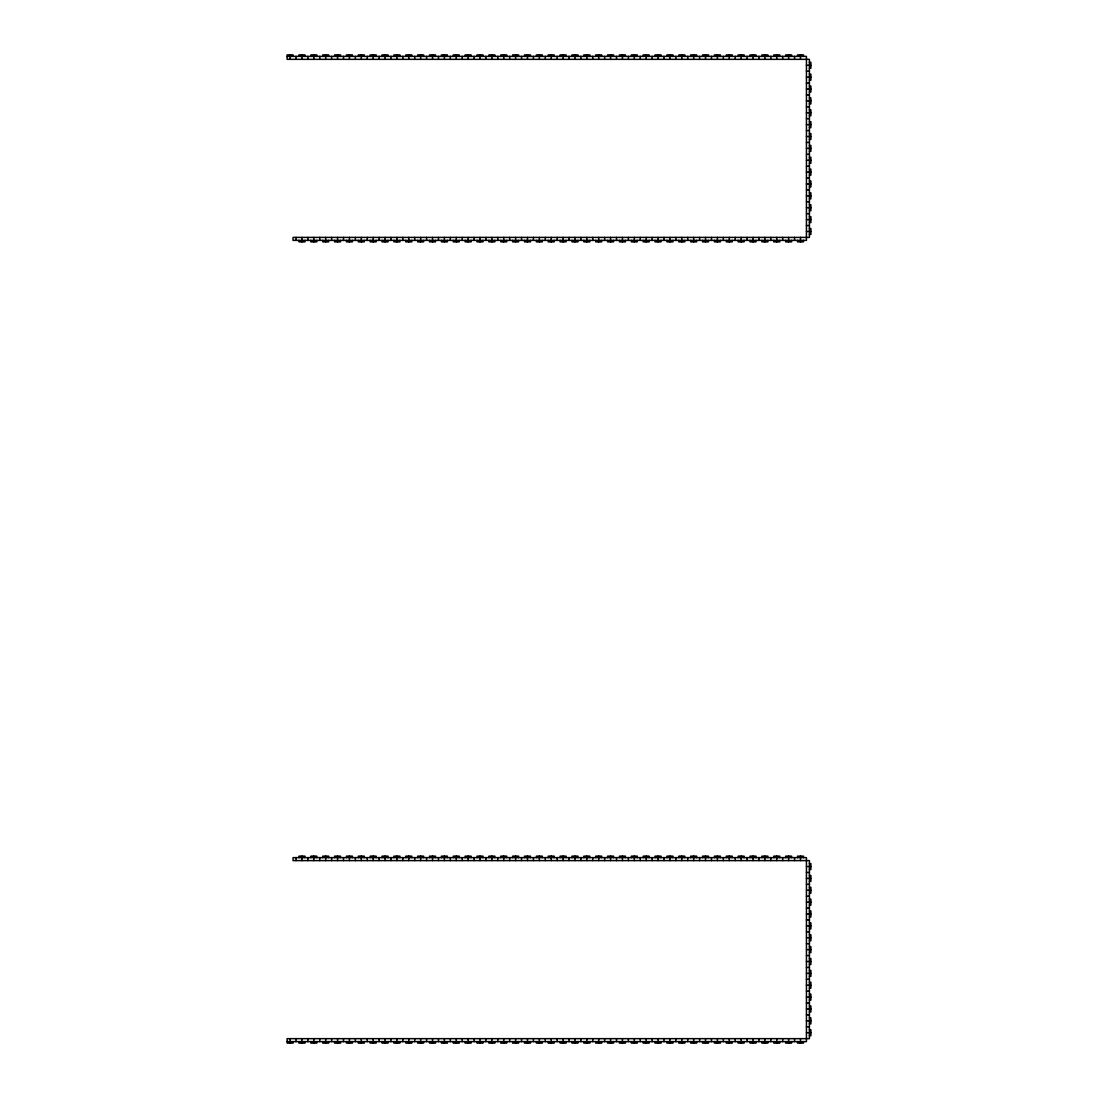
<?xml version="1.0" encoding="UTF-8"?>
<svg xmlns="http://www.w3.org/2000/svg" width="1098" height="1098" viewBox="0 0 1098 1098"><rect width="100%" height="100%" fill="white"/><g stroke="black" fill="none" stroke-linecap="round" stroke-linejoin="round"><path stroke-width="1.5" d="M287.113 56.382L806.44 56.382L806.44 240.38L293.042 240.38L293.042 237.401L809.404 237.401L809.404 59.347L287.113 59.347L287.113 54.9L293.042 54.9L293.042 56.382M809.404 62.325L810.887 62.325L810.887 68.254L809.404 68.254M806.44 65.29L810.887 65.29M806.44 71.219L809.404 71.219M809.404 74.184L810.887 74.184L810.887 80.127L809.404 80.127M806.44 77.162L810.887 77.162M806.44 83.091L809.404 83.091M809.404 86.056L810.887 86.056L810.887 91.999L809.404 91.999M806.44 89.02L810.887 89.02M806.44 94.963L809.404 94.963M809.404 97.928L810.887 97.928L810.887 103.871L809.404 103.871M806.44 100.892L810.887 100.892M806.44 106.835L809.404 106.835M809.404 109.8L810.887 109.8L810.887 115.729L809.404 115.729M806.44 112.765L810.887 112.765M806.44 118.708L809.404 118.708M809.404 121.672L810.887 121.672L810.887 127.601L809.404 127.601M806.44 124.637L810.887 124.637M806.44 130.58L809.404 130.58M809.404 133.544L810.887 133.544L810.887 139.473L809.404 139.473M806.44 136.509L810.887 136.509M806.44 142.438L809.404 142.438M809.404 145.416L810.887 145.416L810.887 151.346L809.404 151.346M806.44 148.381L810.887 148.381M806.44 154.31L809.404 154.31M809.404 157.275L810.887 157.275L810.887 163.218L809.404 163.218M806.44 160.253L810.887 160.253M806.44 166.182L809.404 166.182M809.404 169.147L810.887 169.147L810.887 175.09L809.404 175.09M806.44 172.125L810.887 172.125M806.44 178.054L809.404 178.054M809.404 181.019L810.887 181.019L810.887 186.962L809.404 186.962M806.44 183.984L810.887 183.984M806.44 189.927L809.404 189.927M809.404 192.891L810.887 192.891L810.887 198.82L809.404 198.82M806.44 195.856L810.887 195.856M806.44 201.799L809.404 201.799M809.404 204.763L810.887 204.763L810.887 210.692L809.404 210.692M806.44 207.728L810.887 207.728M806.44 213.671L809.404 213.671M809.404 216.635L810.887 216.635L810.887 222.565L809.404 222.565M806.44 219.6L810.887 219.6M806.44 225.529L809.404 225.529M809.404 228.508L810.887 228.508L810.887 234.437L809.404 234.437M806.44 231.472L810.887 231.472M809.404 863.563L810.887 863.563L810.887 869.492L809.404 869.492M806.44 866.528L810.887 866.528M806.44 872.471L809.404 872.471M809.404 875.435L810.887 875.435L810.887 881.365L809.404 881.365M806.44 878.4L810.887 878.4M806.44 884.329L809.404 884.329M809.404 887.308L810.887 887.308L810.887 893.237L809.404 893.237M806.44 890.272L810.887 890.272M806.44 896.201L809.404 896.201M809.404 899.18L810.887 899.18L810.887 905.109L809.404 905.109M806.44 902.144L810.887 902.144M806.44 908.073L809.404 908.073M809.404 911.038L810.887 911.038L810.887 916.981L809.404 916.981M806.44 914.016L810.887 914.016M806.44 919.946L809.404 919.946M809.404 922.91L810.887 922.91L810.887 928.853L809.404 928.853M806.44 925.875L810.887 925.875M806.44 931.818L809.404 931.818M809.404 934.782L810.887 934.782L810.887 940.725L809.404 940.725M806.44 937.747L810.887 937.747M806.44 943.69L809.404 943.69M809.404 946.654L810.887 946.654L810.887 952.584L809.404 952.584M806.44 949.619L810.887 949.619M806.44 955.562L809.404 955.562M809.404 958.527L810.887 958.527L810.887 964.456L809.404 964.456M806.44 961.491L810.887 961.491M806.44 967.42L809.404 967.42M809.404 970.399L810.887 970.399L810.887 976.328L809.404 976.328M806.44 973.363L810.887 973.363M806.44 979.292L809.404 979.292M809.404 982.271L810.887 982.271L810.887 988.2L809.404 988.2M806.44 985.235L810.887 985.235M806.44 991.165L809.404 991.165M809.404 994.129L810.887 994.129L810.887 1000.072L809.404 1000.072M806.44 997.108L810.887 997.108M806.44 1003.037L809.404 1003.037M809.404 1006.001L810.887 1006.001L810.887 1011.944L809.404 1011.944M806.44 1008.98L810.887 1008.98M806.44 1014.909L809.404 1014.909M809.404 1017.873L810.887 1017.873L810.887 1023.816L809.404 1023.816M806.44 1020.838L810.887 1020.838M806.44 1026.781L809.404 1026.781M809.404 1029.746L810.887 1029.746L810.887 1035.675L809.404 1035.675M806.44 1032.71L810.887 1032.71M287.113 1041.618L806.44 1041.618L806.44 857.62L293.042 857.62L293.042 860.599L809.404 860.599L809.404 1038.653L287.113 1038.653L287.113 1043.1L293.042 1043.1L293.042 1041.618M803.475 56.382L803.475 54.9L797.532 54.9L797.532 56.382M803.475 240.38L803.475 241.862L797.532 241.862L797.532 240.38M803.475 857.62L803.475 856.138L797.532 856.138L797.532 857.62M803.475 1041.618L803.475 1043.1L797.532 1043.1L797.532 1041.618M800.497 54.9L800.497 59.347M800.497 237.401L800.497 241.862M800.497 856.138L800.497 860.599M800.497 1038.653L800.497 1043.1M794.568 56.382L794.568 59.347M794.568 237.401L794.568 240.38M794.568 857.62L794.568 860.599M794.568 1038.653L794.568 1041.618M791.603 56.382L791.603 54.9L785.66 54.9L785.66 56.382M791.603 240.38L791.603 241.862L785.66 241.862L785.66 240.38M791.603 857.62L791.603 856.138L785.66 856.138L785.66 857.62M791.603 1041.618L791.603 1043.1L785.66 1043.1L785.66 1041.618M788.625 54.9L788.625 59.347M788.625 237.401L788.625 241.862M788.625 856.138L788.625 860.599M788.625 1038.653L788.625 1043.1M782.696 56.382L782.696 59.347M782.696 237.401L782.696 240.38M782.696 857.62L782.696 860.599M782.696 1038.653L782.696 1041.618M779.731 56.382L779.731 54.9L773.788 54.9L773.788 56.382M779.731 240.38L779.731 241.862L773.788 241.862L773.788 240.38M779.731 857.62L779.731 856.138L773.788 856.138L773.788 857.62M779.731 1041.618L779.731 1043.1L773.788 1043.1L773.788 1041.618M776.766 54.9L776.766 59.347M776.766 237.401L776.766 241.862M776.766 856.138L776.766 860.599M776.766 1038.653L776.766 1043.1M770.823 56.382L770.823 59.347M770.823 237.401L770.823 240.38M770.823 857.62L770.823 860.599M770.823 1038.653L770.823 1041.618M767.859 56.382L767.859 54.9L761.93 54.9L761.93 56.382M767.859 240.38L767.859 241.862L761.93 241.862L761.93 240.38M767.859 857.62L767.859 856.138L761.93 856.138L761.93 857.62M767.859 1041.618L767.859 1043.1L761.93 1043.1L761.93 1041.618M764.894 54.9L764.894 59.347M764.894 237.401L764.894 241.862M764.894 856.138L764.894 860.599M764.894 1038.653L764.894 1043.1M758.951 56.382L758.951 59.347M758.951 237.401L758.951 240.38M758.951 857.62L758.951 860.599M758.951 1038.653L758.951 1041.618M755.987 56.382L755.987 54.9L750.058 54.9L750.058 56.382M755.987 240.38L755.987 241.862L750.058 241.862L750.058 240.38M755.987 857.62L755.987 856.138L750.058 856.138L750.058 857.62M755.987 1041.618L755.987 1043.1L750.058 1043.1L750.058 1041.618M753.022 54.9L753.022 59.347M753.022 237.401L753.022 241.862M753.022 856.138L753.022 860.599M753.022 1038.653L753.022 1043.1M747.079 56.382L747.079 59.347M747.079 237.401L747.079 240.38M747.079 857.62L747.079 860.599M747.079 1038.653L747.079 1041.618M744.115 56.382L744.115 54.9L738.185 54.9L738.185 56.382M744.115 240.38L744.115 241.862L738.185 241.862L738.185 240.38M744.115 857.62L744.115 856.138L738.185 856.138L738.185 857.62M744.115 1041.618L744.115 1043.1L738.185 1043.1L738.185 1041.618M741.15 54.9L741.15 59.347M741.15 237.401L741.15 241.862M741.15 856.138L741.15 860.599M741.15 1038.653L741.15 1043.1M735.221 56.382L735.221 59.347M735.221 237.401L735.221 240.38M735.221 857.62L735.221 860.599M735.221 1038.653L735.221 1041.618M732.242 56.382L732.242 54.9L726.313 54.9L726.313 56.382M732.242 240.38L732.242 241.862L726.313 241.862L726.313 240.38M732.242 857.62L732.242 856.138L726.313 856.138L726.313 857.62M732.242 1041.618L732.242 1043.1L726.313 1043.1L726.313 1041.618M729.278 54.9L729.278 59.347M729.278 237.401L729.278 241.862M729.278 856.138L729.278 860.599M729.278 1038.653L729.278 1043.1M723.349 56.382L723.349 59.347M723.349 237.401L723.349 240.38M723.349 857.62L723.349 860.599M723.349 1038.653L723.349 1041.618M720.37 56.382L720.37 54.9L714.441 54.9L714.441 56.382M720.37 240.38L720.37 241.862L714.441 241.862L714.441 240.38M720.37 857.62L720.37 856.138L714.441 856.138L714.441 857.62M720.37 1041.618L720.37 1043.1L714.441 1043.1L714.441 1041.618M717.406 54.9L717.406 59.347M717.406 237.401L717.406 241.862M717.406 856.138L717.406 860.599M717.406 1038.653L717.406 1043.1M711.477 56.382L711.477 59.347M711.477 237.401L711.477 240.38M711.477 857.62L711.477 860.599M711.477 1038.653L711.477 1041.618M708.512 56.382L708.512 54.9L702.569 54.9L702.569 56.382M708.512 240.38L708.512 241.862L702.569 241.862L702.569 240.38M708.512 857.62L708.512 856.138L702.569 856.138L702.569 857.62M708.512 1041.618L708.512 1043.1L702.569 1043.1L702.569 1041.618M705.534 54.9L705.534 59.347M705.534 237.401L705.534 241.862M705.534 856.138L705.534 860.599M705.534 1038.653L705.534 1043.1M699.604 56.382L699.604 59.347M699.604 237.401L699.604 240.38M699.604 857.62L699.604 860.599M699.604 1038.653L699.604 1041.618M696.64 56.382L696.64 54.9L690.697 54.9L690.697 56.382M696.64 240.38L696.64 241.862L690.697 241.862L690.697 240.38M696.64 857.62L696.64 856.138L690.697 856.138L690.697 857.62M696.64 1041.618L696.64 1043.1L690.697 1043.1L690.697 1041.618M693.675 54.9L693.675 59.347M693.675 237.401L693.675 241.862M693.675 856.138L693.675 860.599M693.675 1038.653L693.675 1043.1M687.732 56.382L687.732 59.347M687.732 237.401L687.732 240.38M687.732 857.62L687.732 860.599M687.732 1038.653L687.732 1041.618M684.768 56.382L684.768 54.9L678.825 54.9L678.825 56.382M684.768 240.38L684.768 241.862L678.825 241.862L678.825 240.38M684.768 857.62L684.768 856.138L678.825 856.138L678.825 857.62M684.768 1041.618L684.768 1043.1L678.825 1043.1L678.825 1041.618M681.803 54.9L681.803 59.347M681.803 237.401L681.803 241.862M681.803 856.138L681.803 860.599M681.803 1038.653L681.803 1043.1M675.86 56.382L675.86 59.347M675.86 237.401L675.86 240.38M675.86 857.62L675.86 860.599M675.86 1038.653L675.86 1041.618M672.896 56.382L672.896 54.9L666.966 54.9L666.966 56.382M672.896 240.38L672.896 241.862L666.966 241.862L666.966 240.38M672.896 857.62L672.896 856.138L666.966 856.138L666.966 857.62M672.896 1041.618L672.896 1043.1L666.966 1043.1L666.966 1041.618M669.931 54.9L669.931 59.347M669.931 237.401L669.931 241.862M669.931 856.138L669.931 860.599M669.931 1038.653L669.931 1043.1M663.988 56.382L663.988 59.347M663.988 237.401L663.988 240.38M663.988 857.62L663.988 860.599M663.988 1038.653L663.988 1041.618M661.023 56.382L661.023 54.9L655.094 54.9L655.094 56.382M661.023 240.38L661.023 241.862L655.094 241.862L655.094 240.38M661.023 857.62L661.023 856.138L655.094 856.138L655.094 857.62M661.023 1041.618L661.023 1043.1L655.094 1043.1L655.094 1041.618M658.059 54.9L658.059 59.347M658.059 237.401L658.059 241.862M658.059 856.138L658.059 860.599M658.059 1038.653L658.059 1043.1M652.13 56.382L652.13 59.347M652.13 237.401L652.13 240.38M652.13 857.62L652.13 860.599M652.13 1038.653L652.13 1041.618M649.151 56.382L649.151 54.9L643.222 54.9L643.222 56.382M649.151 240.38L649.151 241.862L643.222 241.862L643.222 240.38M649.151 857.62L649.151 856.138L643.222 856.138L643.222 857.62M649.151 1041.618L649.151 1043.1L643.222 1043.1L643.222 1041.618M646.187 54.9L646.187 59.347M646.187 237.401L646.187 241.862M646.187 856.138L646.187 860.599M646.187 1038.653L646.187 1043.1M640.258 56.382L640.258 59.347M640.258 237.401L640.258 240.38M640.258 857.62L640.258 860.599M640.258 1038.653L640.258 1041.618M637.279 56.382L637.279 54.9L631.35 54.9L631.35 56.382M637.279 240.38L637.279 241.862L631.35 241.862L631.35 240.38M637.279 857.62L637.279 856.138L631.35 856.138L631.35 857.62M637.279 1041.618L637.279 1043.1L631.35 1043.1L631.35 1041.618M634.315 54.9L634.315 59.347M634.315 237.401L634.315 241.862M634.315 856.138L634.315 860.599M634.315 1038.653L634.315 1043.1M628.385 56.382L628.385 59.347M628.385 237.401L628.385 240.38M628.385 857.62L628.385 860.599M628.385 1038.653L628.385 1041.618M625.421 56.382L625.421 54.9L619.478 54.9L619.478 56.382M625.421 240.38L625.421 241.862L619.478 241.862L619.478 240.38M625.421 857.62L625.421 856.138L619.478 856.138L619.478 857.62M625.421 1041.618L625.421 1043.1L619.478 1043.1L619.478 1041.618M622.442 54.9L622.442 59.347M622.442 237.401L622.442 241.862M622.442 856.138L622.442 860.599M622.442 1038.653L622.442 1043.1M616.513 56.382L616.513 59.347M616.513 237.401L616.513 240.38M616.513 857.62L616.513 860.599M616.513 1038.653L616.513 1041.618M613.549 56.382L613.549 54.9L607.606 54.9L607.606 56.382M613.549 240.38L613.549 241.862L607.606 241.862L607.606 240.38M613.549 857.62L613.549 856.138L607.606 856.138L607.606 857.62M613.549 1041.618L613.549 1043.1L607.606 1043.1L607.606 1041.618M610.57 54.9L610.57 59.347M610.57 237.401L610.57 241.862M610.57 856.138L610.57 860.599M610.57 1038.653L610.57 1043.1M604.641 56.382L604.641 59.347M604.641 237.401L604.641 240.38M604.641 857.62L604.641 860.599M604.641 1038.653L604.641 1041.618M601.677 56.382L601.677 54.9L595.734 54.9L595.734 56.382M601.677 240.38L601.677 241.862L595.734 241.862L595.734 240.38M601.677 857.62L601.677 856.138L595.734 856.138L595.734 857.62M601.677 1041.618L601.677 1043.1L595.734 1043.1L595.734 1041.618M598.712 54.9L598.712 59.347M598.712 237.401L598.712 241.862M598.712 856.138L598.712 860.599M598.712 1038.653L598.712 1043.1M592.769 56.382L592.769 59.347M592.769 237.401L592.769 240.38M592.769 857.62L592.769 860.599M592.769 1038.653L592.769 1041.618M589.804 56.382L589.804 54.9L583.875 54.9L583.875 56.382M589.804 240.38L589.804 241.862L583.875 241.862L583.875 240.38M589.804 857.62L589.804 856.138L583.875 856.138L583.875 857.62M589.804 1041.618L589.804 1043.1L583.875 1043.1L583.875 1041.618M586.84 54.9L586.84 59.347M586.84 237.401L586.84 241.862M586.84 856.138L586.84 860.599M586.84 1038.653L586.84 1043.1M580.897 56.382L580.897 59.347M580.897 237.401L580.897 240.38M580.897 857.62L580.897 860.599M580.897 1038.653L580.897 1041.618M577.932 56.382L577.932 54.9L572.003 54.9L572.003 56.382M577.932 240.38L577.932 241.862L572.003 241.862L572.003 240.38M577.932 857.62L577.932 856.138L572.003 856.138L572.003 857.62M577.932 1041.618L577.932 1043.1L572.003 1043.1L572.003 1041.618M574.968 54.9L574.968 59.347M574.968 237.401L574.968 241.862M574.968 856.138L574.968 860.599M574.968 1038.653L574.968 1043.1M569.025 56.382L569.025 59.347M569.025 237.401L569.025 240.38M569.025 857.62L569.025 860.599M569.025 1038.653L569.025 1041.618M566.06 56.382L566.06 54.9L560.131 54.9L560.131 56.382M566.06 240.38L566.06 241.862L560.131 241.862L560.131 240.38M566.06 857.62L566.06 856.138L560.131 856.138L560.131 857.62M566.06 1041.618L566.06 1043.1L560.131 1043.1L560.131 1041.618M563.096 54.9L563.096 59.347M563.096 237.401L563.096 241.862M563.096 856.138L563.096 860.599M563.096 1038.653L563.096 1043.1M557.166 56.382L557.166 59.347M557.166 237.401L557.166 240.38M557.166 857.62L557.166 860.599M557.166 1038.653L557.166 1041.618M554.188 56.382L554.188 54.9L548.259 54.9L548.259 56.382M554.188 240.38L554.188 241.862L548.259 241.862L548.259 240.38M554.188 857.62L554.188 856.138L548.259 856.138L548.259 857.62M554.188 1041.618L554.188 1043.1L548.259 1043.1L548.259 1041.618M551.223 54.9L551.223 59.347M551.223 237.401L551.223 241.862M551.223 856.138L551.223 860.599M551.223 1038.653L551.223 1043.1M545.294 56.382L545.294 59.347M545.294 237.401L545.294 240.38M545.294 857.62L545.294 860.599M545.294 1038.653L545.294 1041.618M542.33 56.382L542.33 54.9L536.387 54.9L536.387 56.382M542.33 240.38L542.33 241.862L536.387 241.862L536.387 240.38M542.33 857.62L542.33 856.138L536.387 856.138L536.387 857.62M542.33 1041.618L542.33 1043.1L536.387 1043.1L536.387 1041.618M539.351 54.9L539.351 59.347M539.351 237.401L539.351 241.862M539.351 856.138L539.351 860.599M539.351 1038.653L539.351 1043.1M533.422 56.382L533.422 59.347M533.422 237.401L533.422 240.38M533.422 857.62L533.422 860.599M533.422 1038.653L533.422 1041.618M530.458 56.382L530.458 54.9L524.515 54.9L524.515 56.382M530.458 240.38L530.458 241.862L524.515 241.862L524.515 240.38M530.458 857.62L530.458 856.138L524.515 856.138L524.515 857.62M530.458 1041.618L530.458 1043.1L524.515 1043.1L524.515 1041.618M527.479 54.9L527.479 59.347M527.479 237.401L527.479 241.862M527.479 856.138L527.479 860.599M527.479 1038.653L527.479 1043.1M521.55 56.382L521.55 59.347M521.55 237.401L521.55 240.38M521.55 857.62L521.55 860.599M521.55 1038.653L521.55 1041.618M518.585 56.382L518.585 54.9L512.642 54.9L512.642 56.382M518.585 240.38L518.585 241.862L512.642 241.862L512.642 240.38M518.585 857.62L518.585 856.138L512.642 856.138L512.642 857.62M518.585 1041.618L518.585 1043.1L512.642 1043.1L512.642 1041.618M515.621 54.9L515.621 59.347M515.621 237.401L515.621 241.862M515.621 856.138L515.621 860.599M515.621 1038.653L515.621 1043.1M509.678 56.382L509.678 59.347M509.678 237.401L509.678 240.38M509.678 857.62L509.678 860.599M509.678 1038.653L509.678 1041.618M506.713 56.382L506.713 54.9L500.77 54.9L500.77 56.382M506.713 240.38L506.713 241.862L500.77 241.862L500.77 240.38M506.713 857.62L506.713 856.138L500.77 856.138L500.77 857.62M506.713 1041.618L506.713 1043.1L500.77 1043.1L500.77 1041.618M503.749 54.9L503.749 59.347M503.749 237.401L503.749 241.862M503.749 856.138L503.749 860.599M503.749 1038.653L503.749 1043.1M497.806 56.382L497.806 59.347M497.806 237.401L497.806 240.38M497.806 857.62L497.806 860.599M497.806 1038.653L497.806 1041.618M494.841 56.382L494.841 54.9L488.912 54.9L488.912 56.382M494.841 240.38L494.841 241.862L488.912 241.862L488.912 240.38M494.841 857.62L494.841 856.138L488.912 856.138L488.912 857.62M494.841 1041.618L494.841 1043.1L488.912 1043.1L488.912 1041.618M491.877 54.9L491.877 59.347M491.877 237.401L491.877 241.862M491.877 856.138L491.877 860.599M491.877 1038.653L491.877 1043.1M485.934 56.382L485.934 59.347M485.934 237.401L485.934 240.38M485.934 857.62L485.934 860.599M485.934 1038.653L485.934 1041.618M482.969 56.382L482.969 54.9L477.04 54.9L477.04 56.382M482.969 240.38L482.969 241.862L477.04 241.862L477.04 240.38M482.969 857.62L482.969 856.138L477.04 856.138L477.04 857.62M482.969 1041.618L482.969 1043.1L477.04 1043.1L477.04 1041.618M480.004 54.9L480.004 59.347M480.004 237.401L480.004 241.862M480.004 856.138L480.004 860.599M480.004 1038.653L480.004 1043.1M474.075 56.382L474.075 59.347M474.075 237.401L474.075 240.38M474.075 857.62L474.075 860.599M474.075 1038.653L474.075 1041.618M471.097 56.382L471.097 54.9L465.168 54.9L465.168 56.382M471.097 240.38L471.097 241.862L465.168 241.862L465.168 240.38M471.097 857.62L471.097 856.138L465.168 856.138L465.168 857.62M471.097 1041.618L471.097 1043.1L465.168 1043.1L465.168 1041.618M468.132 54.9L468.132 59.347M468.132 237.401L468.132 241.862M468.132 856.138L468.132 860.599M468.132 1038.653L468.132 1043.1M462.203 56.382L462.203 59.347M462.203 237.401L462.203 240.38M462.203 857.62L462.203 860.599M462.203 1038.653L462.203 1041.618M459.225 56.382L459.225 54.9L453.296 54.9L453.296 56.382M459.225 240.38L459.225 241.862L453.296 241.862L453.296 240.38M459.225 857.62L459.225 856.138L453.296 856.138L453.296 857.62M459.225 1041.618L459.225 1043.1L453.296 1043.1L453.296 1041.618M456.26 54.9L456.26 59.347M456.26 237.401L456.26 241.862M456.26 856.138L456.26 860.599M456.26 1038.653L456.26 1043.1M450.331 56.382L450.331 59.347M450.331 237.401L450.331 240.38M450.331 857.62L450.331 860.599M450.331 1038.653L450.331 1041.618M447.366 56.382L447.366 54.9L441.423 54.9L441.423 56.382M447.366 240.38L447.366 241.862L441.423 241.862L441.423 240.38M447.366 857.62L447.366 856.138L441.423 856.138L441.423 857.62M447.366 1041.618L447.366 1043.1L441.423 1043.1L441.423 1041.618M444.388 54.9L444.388 59.347M444.388 237.401L444.388 241.862M444.388 856.138L444.388 860.599M444.388 1038.653L444.388 1043.1M438.459 56.382L438.459 59.347M438.459 237.401L438.459 240.38M438.459 857.62L438.459 860.599M438.459 1038.653L438.459 1041.618M435.494 56.382L435.494 54.9L429.551 54.9L429.551 56.382M435.494 240.38L435.494 241.862L429.551 241.862L429.551 240.38M435.494 857.62L435.494 856.138L429.551 856.138L429.551 857.62M435.494 1041.618L435.494 1043.1L429.551 1043.1L429.551 1041.618M432.53 54.9L432.53 59.347M432.53 237.401L432.53 241.862M432.53 856.138L432.53 860.599M432.53 1038.653L432.53 1043.1M426.587 56.382L426.587 59.347M426.587 237.401L426.587 240.38M426.587 857.62L426.587 860.599M426.587 1038.653L426.587 1041.618M423.622 56.382L423.622 54.9L417.679 54.9L417.679 56.382M423.622 240.38L423.622 241.862L417.679 241.862L417.679 240.38M423.622 857.62L423.622 856.138L417.679 856.138L417.679 857.62M423.622 1041.618L423.622 1043.1L417.679 1043.1L417.679 1041.618M420.658 54.9L420.658 59.347M420.658 237.401L420.658 241.862M420.658 856.138L420.658 860.599M420.658 1038.653L420.658 1043.1M414.715 56.382L414.715 59.347M414.715 237.401L414.715 240.38M414.715 857.62L414.715 860.599M414.715 1038.653L414.715 1041.618M411.75 56.382L411.75 54.9L405.821 54.9L405.821 56.382M411.75 240.38L411.75 241.862L405.821 241.862L405.821 240.38M411.75 857.62L411.75 856.138L405.821 856.138L405.821 857.62M411.75 1041.618L411.75 1043.1L405.821 1043.1L405.821 1041.618M408.785 54.9L408.785 59.347M408.785 237.401L408.785 241.862M408.785 856.138L408.785 860.599M408.785 1038.653L408.785 1043.1M402.842 56.382L402.842 59.347M402.842 237.401L402.842 240.38M402.842 857.62L402.842 860.599M402.842 1038.653L402.842 1041.618M399.878 56.382L399.878 54.9L393.949 54.9L393.949 56.382M399.878 240.38L399.878 241.862L393.949 241.862L393.949 240.38M399.878 857.62L399.878 856.138L393.949 856.138L393.949 857.62M399.878 1041.618L399.878 1043.1L393.949 1043.1L393.949 1041.618M396.913 54.9L396.913 59.347M396.913 237.401L396.913 241.862M396.913 856.138L396.913 860.599M396.913 1038.653L396.913 1043.1M390.97 56.382L390.97 59.347M390.97 237.401L390.97 240.38M390.97 857.62L390.97 860.599M390.97 1038.653L390.97 1041.618M388.006 56.382L388.006 54.9L382.077 54.9L382.077 56.382M388.006 240.38L388.006 241.862L382.077 241.862L382.077 240.38M388.006 857.62L388.006 856.138L382.077 856.138L382.077 857.62M388.006 1041.618L388.006 1043.1L382.077 1043.1L382.077 1041.618M385.041 54.9L385.041 59.347M385.041 237.401L385.041 241.862M385.041 856.138L385.041 860.599M385.041 1038.653L385.041 1043.1M379.112 56.382L379.112 59.347M379.112 237.401L379.112 240.38M379.112 857.62L379.112 860.599M379.112 1038.653L379.112 1041.618M376.134 56.382L376.134 54.9L370.204 54.9L370.204 56.382M376.134 240.38L376.134 241.862L370.204 241.862L370.204 240.38M376.134 857.62L376.134 856.138L370.204 856.138L370.204 857.62M376.134 1041.618L376.134 1043.1L370.204 1043.1L370.204 1041.618M373.169 54.9L373.169 59.347M373.169 237.401L373.169 241.862M373.169 856.138L373.169 860.599M373.169 1038.653L373.169 1043.1M367.24 56.382L367.24 59.347M367.24 237.401L367.24 240.38M367.24 857.62L367.24 860.599M367.24 1038.653L367.24 1041.618M364.275 56.382L364.275 54.9L358.332 54.9L358.332 56.382M364.275 240.38L364.275 241.862L358.332 241.862L358.332 240.38M364.275 857.62L364.275 856.138L358.332 856.138L358.332 857.62M364.275 1041.618L364.275 1043.1L358.332 1043.1L358.332 1041.618M361.297 54.9L361.297 59.347M361.297 237.401L361.297 241.862M361.297 856.138L361.297 860.599M361.297 1038.653L361.297 1043.1M355.368 56.382L355.368 59.347M355.368 237.401L355.368 240.38M355.368 857.62L355.368 860.599M355.368 1038.653L355.368 1041.618M352.403 56.382L352.403 54.9L346.46 54.9L346.46 56.382M352.403 240.38L352.403 241.862L346.46 241.862L346.46 240.38M352.403 857.62L352.403 856.138L346.46 856.138L346.46 857.62M352.403 1041.618L352.403 1043.1L346.46 1043.1L346.46 1041.618M349.425 54.9L349.425 59.347M349.425 237.401L349.425 241.862M349.425 856.138L349.425 860.599M349.425 1038.653L349.425 1043.1M343.496 56.382L343.496 59.347M343.496 237.401L343.496 240.38M343.496 857.62L343.496 860.599M343.496 1038.653L343.496 1041.618M340.531 56.382L340.531 54.9L334.588 54.9L334.588 56.382M340.531 240.38L340.531 241.862L334.588 241.862L334.588 240.38M340.531 857.62L340.531 856.138L334.588 856.138L334.588 857.62M340.531 1041.618L340.531 1043.1L334.588 1043.1L334.588 1041.618M337.566 54.9L337.566 59.347M337.566 237.401L337.566 241.862M337.566 856.138L337.566 860.599M337.566 1038.653L337.566 1043.1M331.623 56.382L331.623 59.347M331.623 237.401L331.623 240.38M331.623 857.62L331.623 860.599M331.623 1038.653L331.623 1041.618M328.659 56.382L328.659 54.9L322.73 54.9L322.73 56.382M328.659 240.38L328.659 241.862L322.73 241.862L322.73 240.38M328.659 857.62L328.659 856.138L322.73 856.138L322.73 857.62M328.659 1041.618L328.659 1043.1L322.73 1043.1L322.73 1041.618M325.694 54.9L325.694 59.347M325.694 237.401L325.694 241.862M325.694 856.138L325.694 860.599M325.694 1038.653L325.694 1043.1M319.751 56.382L319.751 59.347M319.751 237.401L319.751 240.38M319.751 857.62L319.751 860.599M319.751 1038.653L319.751 1041.618M316.787 56.382L316.787 54.9L310.858 54.9L310.858 56.382M316.787 240.38L316.787 241.862L310.858 241.862L310.858 240.38M316.787 857.62L316.787 856.138L310.858 856.138L310.858 857.62M316.787 1041.618L316.787 1043.1L310.858 1043.1L310.858 1041.618M313.822 54.9L313.822 59.347M313.822 237.401L313.822 241.862M313.822 856.138L313.822 860.599M313.822 1038.653L313.822 1043.1M307.879 56.382L307.879 59.347M307.879 237.401L307.879 240.38M307.879 857.62L307.879 860.599M307.879 1038.653L307.879 1041.618M304.915 56.382L304.915 54.9L298.985 54.9L298.985 56.382M304.915 240.38L304.915 241.862L298.985 241.862L298.985 240.38M304.915 857.62L304.915 856.138L298.985 856.138L298.985 857.62M304.915 1041.618L304.915 1043.1L298.985 1043.1L298.985 1041.618M301.95 54.9L301.95 59.347M301.95 237.401L301.95 241.862M301.95 856.138L301.95 860.599M301.95 1038.653L301.95 1043.1M296.021 56.382L296.021 59.347M296.021 237.401L296.021 240.38M296.021 857.62L296.021 860.599M296.021 1038.653L296.021 1041.618M290.078 54.9L290.078 59.347M290.078 1038.653L290.078 1043.1"/></g></svg>
